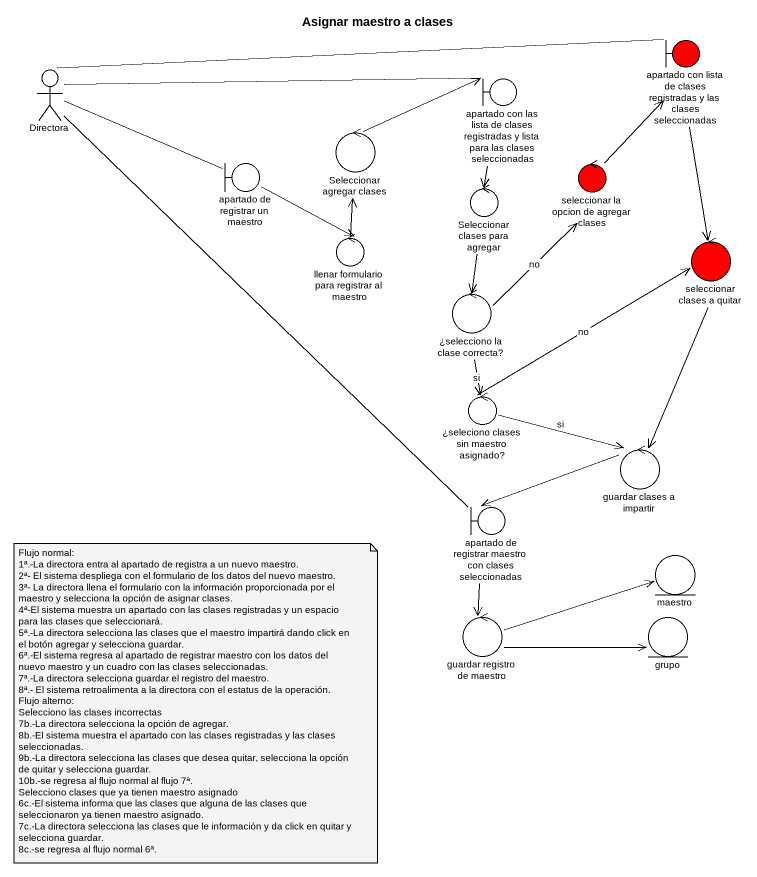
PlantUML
@startuml
title Asignar maestro a clases
boundary "apartado con lista de clases registradas y las clases seleccionadas" as apartado_con_lista_de #FF0000
actor Directora
boundary "apartado con las lista de clases registradas y lista para las clases seleccionadas" as apartado_con_las_lista_de
boundary "apartado de registrar un maestro" as apartado_de_registrar_un
control "Seleccionar agregar clases" as Seleccionar_agregar_clases
control "seleccionar la opcion de agregar clases" as seleccionar_la_opcion_de #FF0000
control "Seleccionar clases para agregar" as Seleccionar_clases_para
control "llenar formulario para registrar al maestro" as llenar_formulario_para
control "seleccionar clases a quitar" as seleccionar_clases_a_quitar #FF0000
control "¿selecciono la clase correcta?" as selecciono_la_clase_correcta
control "¿seleciono clases sin maestro asignado?" as seleciono_clases_sin
control "guardar clases a impartir" as guardar_clases_a_impartir
boundary "apartado de registrar maestro con clases seleccionadas" as apartado_de_registrar
entity maestro
control "guardar registro de maestro" as guardar_registro_de_maestro
entity grupo
apartado_con_lista_de -left- Directora
apartado_con_lista_de --> seleccionar_clases_a_quitar
Directora -right- apartado_de_registrar_un
apartado_con_las_lista_de -left- Directora
apartado_con_las_lista_de --> Seleccionar_clases_para
apartado_de_registrar_un --> llenar_formulario_para
Seleccionar_agregar_clases -right-> apartado_con_las_lista_de
seleccionar_la_opcion_de -up-> apartado_con_lista_de
Seleccionar_clases_para --> selecciono_la_clase_correcta
llenar_formulario_para -up-> Seleccionar_agregar_clases
seleccionar_clases_a_quitar --> guardar_clases_a_impartir
selecciono_la_clase_correcta -up-> seleccionar_la_opcion_de : no
selecciono_la_clase_correcta --> seleciono_clases_sin : si
seleciono_clases_sin -up-> seleccionar_clases_a_quitar : no
seleciono_clases_sin -right-> guardar_clases_a_impartir : si
guardar_clases_a_impartir -left-> apartado_de_registrar
apartado_de_registrar -up- Directora
apartado_de_registrar --> guardar_registro_de_maestro
guardar_registro_de_maestro -right-> maestro
guardar_registro_de_maestro -right-> grupo
note as N1
  Flujo normal:
  1ª.-La directora entra al apartado de registra a un nuevo maestro.
  2ª- El sistema despliega con el formulario de los datos del nuevo maestro.
  3ª- La directora llena el formulario con la información proporcionada por el maestro y selecciona la opción de asignar clases.
  4ª-El sistema muestra un apartado con las clases registradas y un espacio para las clases que seleccionará.
  5ª.-La directora selecciona las clases que el maestro impartirá dando click en el botón agregar y selecciona guardar.
  6ª.-El sistema regresa al apartado de registrar maestro con los datos del nuevo maestro y un cuadro con las clases seleccionadas.
  7ª.-La directora selecciona guardar el registro del maestro.
  8ª.- El sistema retroalimenta a la directora con el estatus de la operación.
  Flujo alterno:
  Selecciono las clases incorrectas
  7b.-La directora selecciona la opción de agregar.
  8b.-El sistema muestra el apartado con las clases registradas y las clases seleccionadas.
  9b.-La directora selecciona las clases que desea quitar, selecciona la opción de quitar y selecciona guardar.
  10b.-se regresa al flujo normal al flujo 7ª.
  Selecciono clases que ya tienen maestro asignado
  6c.-El sistema informa que las clases que alguna de las clases que seleccionaron ya tienen maestro asignado.
  7c.-La directora selecciona las clases que le información y da click en quitar y selecciona guardar.
  8c.-se regresa al flujo normal 6ª.
end note
@enduml
